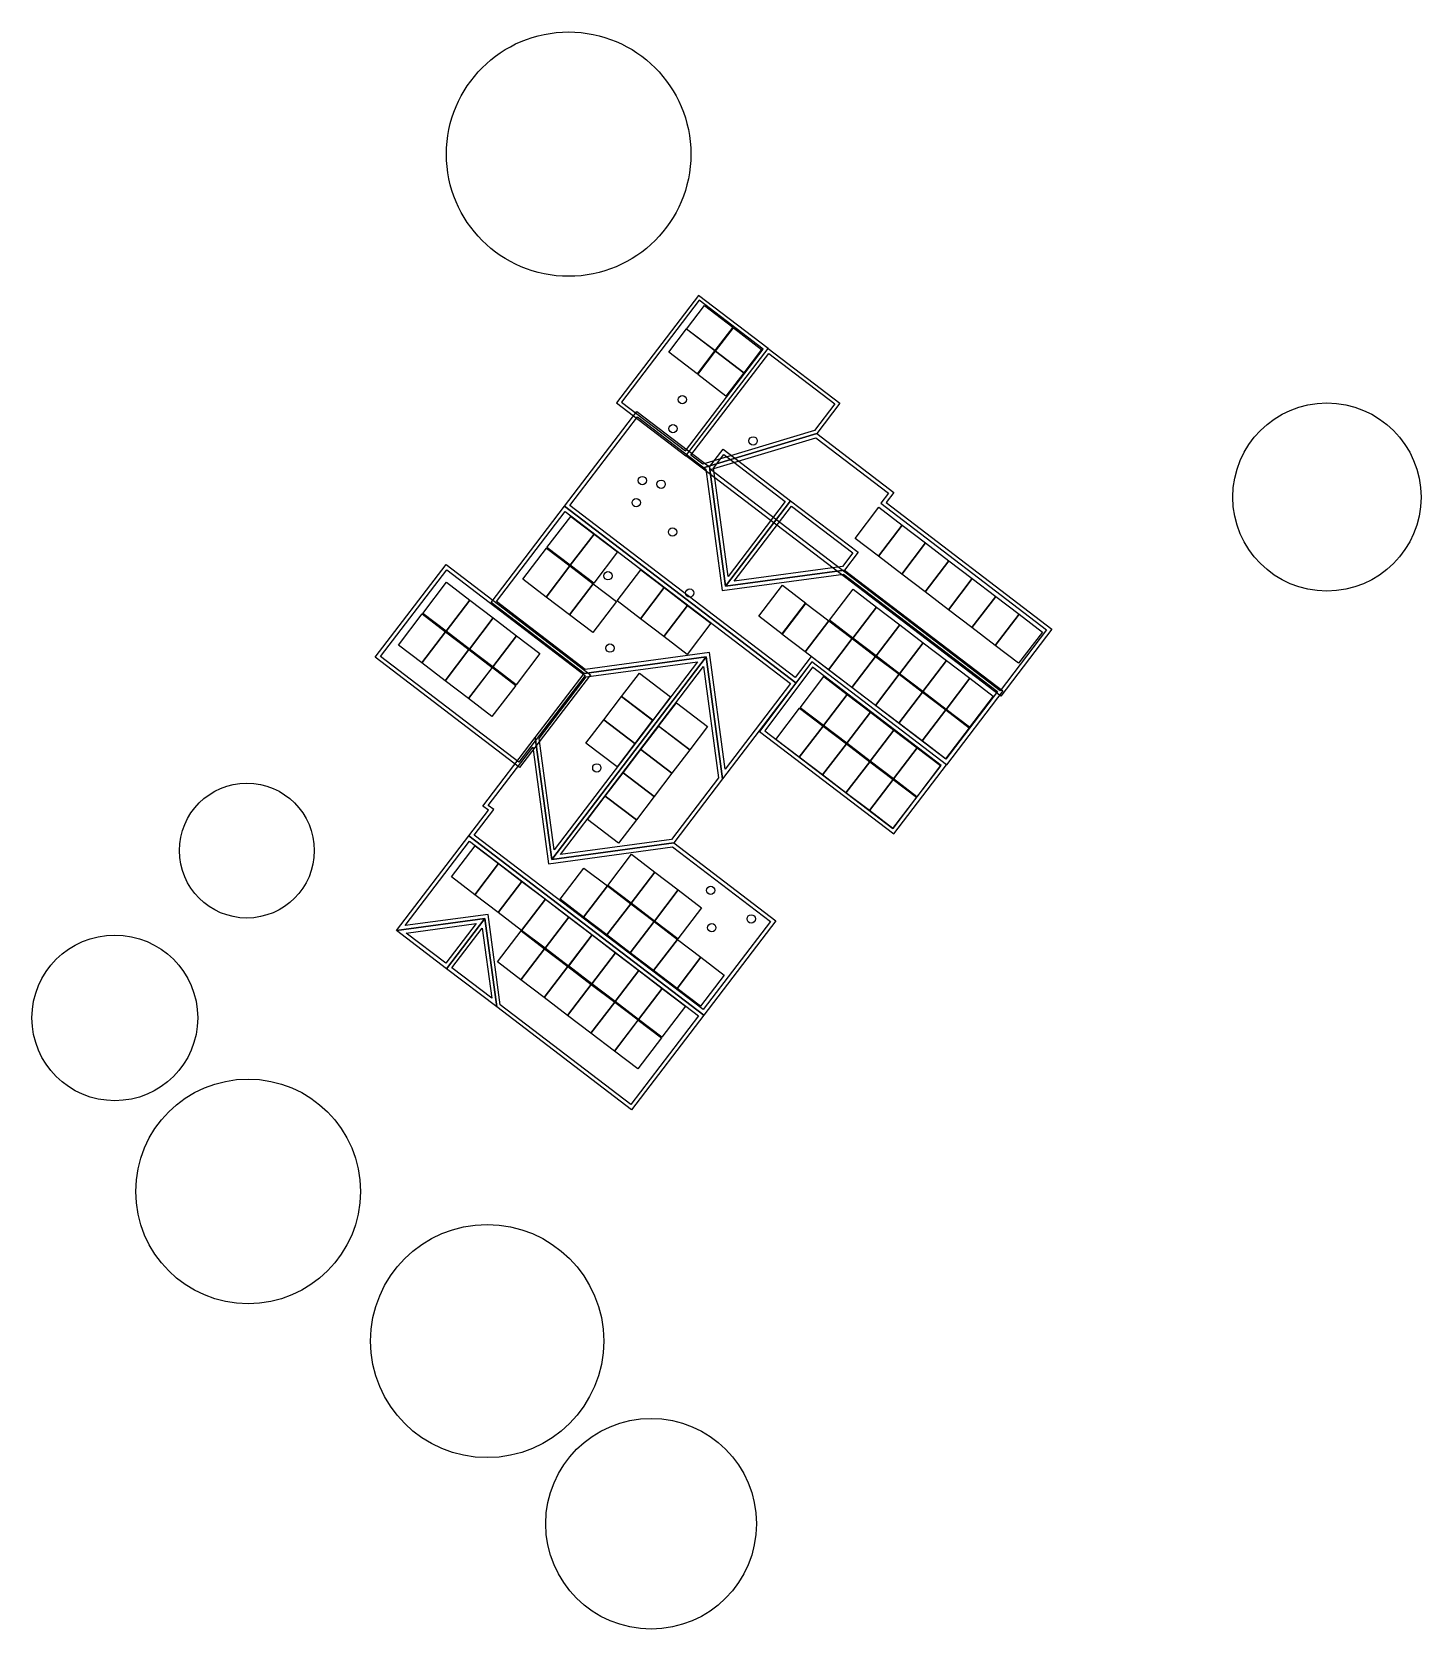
# Model space of a CAD drawing. Extents: x -88 to 75, y -113 to 73.
import ezdxf

# ---------------------------------------------------------------- set-up
doc = ezdxf.new("R2010")
doc.units = 0

msp = doc.modelspace()

# ---------------------------------------------------------------- linework, layer by layer
at = {"layer": 'Modules', "color": 254}
for p, q in [((-11.0576, 38.3676), (-8.97463, 41.095)), ((-8.97463, 41.095), (-5.66836, 38.5699)), ((-13.1376, 35.6431), (-11.0547, 38.3704)), ((-7.75129, 35.8426), (-11.0576, 38.3676)), ((-11.0547, 38.3704), (-7.74844, 35.8453)), ((-5.66836, 38.5699), (-7.75129, 35.8426)), ((-7.68314, 35.7892), (-5.60021, 38.5165)), ((-5.60021, 38.5165), (-2.29394, 35.9914)), ((-9.83137, 33.118), (-13.1376, 35.6431)), ((-7.74844, 35.8453), (-9.83137, 33.118)), ((-9.76627, 33.0646), (-7.68334, 35.792)), ((-7.68334, 35.792), (-4.37706, 33.2669)), ((-4.37687, 33.2641), (-7.68314, 35.7892)), ((-2.29394, 35.9914), (-4.37687, 33.2641)), ((-6.45999, 30.5395), (-9.76627, 33.0646)), ((-4.37706, 33.2669), (-6.45999, 30.5395)), ((8.62293, 13.9091), (11.3997, 17.5449)), ((11.3997, 17.5449), (14.127, 15.462)), ((-27.3685, 12.8487), (-24.5935, 16.4858)), ((-24.5935, 16.4858), (-21.8652, 14.4041)), ((11.3487, 11.8237), (14.1254, 15.4595)), ((14.127, 15.462), (11.3503, 11.8262)), ((14.1254, 15.4595), (16.8527, 13.3766)), ((-21.8652, 14.4041), (-24.6402, 10.767)), ((-24.6397, 10.767), (-21.8647, 14.404)), ((-21.8647, 14.404), (-19.1364, 12.3223)), ((11.3503, 11.8262), (8.62293, 13.9091)), ((16.8527, 13.3766), (14.076, 9.74078)), ((14.0774, 9.74195), (16.8542, 13.3777)), ((16.8542, 13.3777), (19.5815, 11.2948)), ((-30.1917, 9.14537), (-27.4166, 12.7824)), ((-27.4166, 12.7824), (-24.6883, 10.7008)), ((-24.6402, 10.767), (-27.3685, 12.8487)), ((-19.1364, 12.3223), (-21.9114, 8.68529)), ((14.076, 9.74078), (11.3487, 11.8237)), ((16.8032, 7.66019), (19.5799, 11.296)), ((19.5815, 11.2948), (16.8048, 7.65902)), ((19.5799, 11.296), (22.3072, 9.21304)), ((-24.6883, 10.7008), (-27.4634, 7.0637)), ((-27.4629, 7.06361), (-24.6879, 10.7007)), ((-24.6879, 10.7007), (-21.9596, 8.619)), ((-21.9114, 8.68529), (-24.6397, 10.767)), ((-19.1822, 6.60343), (-16.4071, 10.2405)), ((-16.4071, 10.2405), (-13.6788, 8.15882)), ((16.8048, 7.65902), (14.0774, 9.74195)), ((-41.8779, 5.14825), (-39.1001, 8.78324)), ((-39.1001, 8.78324), (-36.3734, 6.69953)), ((-27.4634, 7.0637), (-30.1917, 9.14537)), ((-21.9596, 8.619), (-24.7346, 4.98194)), ((-24.7341, 4.98185), (-21.9591, 8.61891)), ((-21.9591, 8.61891), (-19.2308, 6.53723)), ((-13.6788, 8.15882), (-16.4539, 4.52176)), ((-16.4534, 4.52167), (-13.6784, 8.15873)), ((-13.6784, 8.15873), (-10.9501, 6.07706)), ((-2.64112, 4.81858), (0.125749, 8.44584)), ((0.125749, 8.44584), (2.8543, 6.3645)), ((5.61221, 4.34744), (8.37907, 7.9747)), ((8.37907, 7.9747), (11.1076, 5.89336)), ((19.5305, 5.57726), (16.8032, 7.66019)), ((22.3072, 9.21304), (19.5305, 5.57726)), ((19.5319, 5.57477), (22.3087, 9.21056)), ((22.3087, 9.21056), (25.036, 7.12763)), ((-39.1522, 3.06649), (-36.3744, 6.70148)), ((-36.3734, 6.69953), (-39.1511, 3.06454)), ((-36.3744, 6.70148), (-33.6476, 4.61777)), ((-24.7346, 4.98194), (-27.4629, 7.06361)), ((-19.2308, 6.53723), (-22.0058, 2.90018)), ((-16.4539, 4.52176), (-19.1822, 6.60343)), ((-10.9501, 6.07706), (-13.7251, 2.44)), ((-13.7246, 2.43991), (-10.9496, 6.07696)), ((-10.9496, 6.07696), (-8.22129, 3.99529)), ((0.069383, 2.73317), (2.83625, 6.36042)), ((2.8543, 6.3645), (0.087436, 2.73724)), ((2.83625, 6.36042), (5.5648, 4.27909)), ((11.1076, 5.89336), (8.34076, 2.26611)), ((8.34098, 2.26568), (11.1078, 5.89294)), ((11.1078, 5.89294), (13.8364, 3.8116)), ((22.2577, 3.49301), (25.0344, 7.1288)), ((25.036, 7.12763), (22.2593, 3.49184)), ((25.0344, 7.1288), (27.7617, 5.04587)), ((-44.7072, 1.44856), (-41.9294, 5.08355)), ((-41.9294, 5.08355), (-39.2026, 2.99984)), ((-39.1511, 3.06454), (-41.8779, 5.14825)), ((-33.6476, 4.61777), (-36.4254, 0.982779)), ((-36.4234, 0.981076), (-33.6456, 4.61607)), ((-33.6456, 4.61607), (-30.9189, 2.53235)), ((-22.0058, 2.90018), (-24.7341, 4.98185)), ((-13.7251, 2.44), (-16.4534, 4.52167)), ((-8.22129, 3.99529), (-10.9963, 0.358237)), ((0.087436, 2.73724), (-2.64112, 4.81858)), ((2.79511, 0.655056), (5.56198, 4.28231)), ((5.5648, 4.27909), (2.79794, 0.651829)), ((5.56198, 4.28231), (8.29053, 2.20098)), ((8.34076, 2.26611), (5.61221, 4.34744)), ((13.8364, 3.8116), (11.0695, 0.184345)), ((11.0698, 0.18392), (13.8366, 3.81118)), ((13.8366, 3.81118), (16.5652, 1.72984)), ((22.2593, 3.49184), (19.5319, 5.57477)), ((27.7617, 5.04587), (24.985, 1.41008)), ((24.9864, 1.41125), (27.7632, 5.04703)), ((27.7632, 5.04703), (30.4905, 2.9641)), ((-39.2026, 2.99984), (-41.9804, -0.635152)), ((-41.9784, -0.633203), (-39.2006, 3.00179)), ((-39.2006, 3.00179), (-36.4739, 0.918076)), ((-36.4254, 0.982779), (-39.1522, 3.06649)), ((-33.6976, -1.10434), (-30.9199, 2.53065)), ((-30.9189, 2.53235), (-33.6966, -1.10264)), ((-30.9199, 2.53065), (-28.1931, 0.44694)), ((-10.9963, 0.358237), (-13.7246, 2.43991)), ((2.79794, 0.651829), (0.069383, 2.73317)), ((8.29053, 2.20098), (5.52367, -1.42628)), ((5.52389, -1.42671), (8.29075, 2.20055)), ((8.29075, 2.20055), (11.0193, 0.119214)), ((11.0695, 0.184345), (8.34098, 2.26568)), ((24.985, 1.41008), (22.2577, 3.49301)), ((30.4905, 2.9641), (27.7138, -0.671682)), ((-41.9804, -0.635152), (-44.7072, 1.44856)), ((-39.2527, -2.71862), (-36.4749, 0.916373)), ((-36.4739, 0.918076), (-39.2516, -2.71691)), ((-36.4749, 0.916373), (-33.7481, -1.16734)), ((-33.6966, -1.10264), (-36.4234, 0.981076)), ((-28.1931, 0.44694), (-30.9709, -3.18805)), ((5.52367, -1.42628), (2.79511, 0.655056)), ((11.0193, 0.119214), (8.25244, -3.50804)), ((8.25266, -3.50847), (11.0195, 0.118788)), ((11.0195, 0.118788), (13.7481, -1.96255)), ((13.7983, -1.89742), (11.0698, 0.18392)), ((16.5652, 1.72984), (13.7983, -1.89742)), ((13.7985, -1.89784), (16.5654, 1.72941)), ((16.5654, 1.72941), (19.2939, -0.351922)), ((27.7138, -0.671682), (24.9864, 1.41125)), ((-39.2516, -2.71691), (-41.9784, -0.633203)), ((-33.7481, -1.16734), (-36.5259, -4.80233)), ((-36.5239, -4.80403), (-33.7461, -1.16904)), ((-33.7461, -1.16904), (-31.0194, -3.25275)), ((-30.9709, -3.18805), (-33.6976, -1.10434)), ((-18.6594, -4.54961), (-16.578, -1.82106)), ((-16.578, -1.82106), (-12.9408, -4.59554)), ((8.25244, -3.50804), (5.52389, -1.42671)), ((19.2939, -0.351922), (16.5271, -3.97918)), ((16.5273, -3.9796), (19.2942, -0.352347)), ((19.2942, -0.352347), (22.0227, -2.43368)), ((-36.5259, -4.80233), (-39.2527, -2.71862)), ((-31.0194, -3.25275), (-33.7971, -6.88774)), ((2.18894, -5.86099), (4.96213, -2.22544)), ((4.96213, -2.22544), (7.69068, -4.30678)), ((10.9812, -5.58981), (8.25266, -3.50847)), ((13.7481, -1.96255), (10.9812, -5.58981)), ((10.9814, -5.59023), (13.7483, -1.96297)), ((13.7483, -1.96297), (16.4769, -4.04431)), ((16.5271, -3.97918), (13.7985, -1.89784)), ((22.0227, -2.43368), (19.2559, -6.06094)), ((19.2561, -6.06137), (22.0229, -2.43411)), ((22.0229, -2.43411), (24.7515, -4.51545)), ((-33.7971, -6.88774), (-36.5239, -4.80403)), ((-20.7425, -7.27781), (-18.6612, -4.54926)), ((-18.6612, -4.54926), (-15.0239, -7.32374)), ((-15.0221, -7.32409), (-18.6594, -4.54961)), ((-12.9408, -4.59554), (-15.0221, -7.32409)), ((-14.3228, -8.00809), (-12.2414, -5.27954)), ((-12.2414, -5.27954), (-8.60379, -8.05434)), ((7.69068, -4.30678), (4.91749, -7.94232)), ((4.91771, -7.94275), (7.6909, -4.3072)), ((7.6909, -4.3072), (10.4195, -6.38854)), ((13.71, -7.67157), (10.9814, -5.59023)), ((16.4769, -4.04431), (13.71, -7.67157)), ((13.7102, -7.67199), (16.4771, -4.04474)), ((16.4771, -4.04474), (19.2056, -6.12607)), ((19.2559, -6.06094), (16.5273, -3.9796)), ((24.7515, -4.51545), (21.9846, -8.1427)), ((-22.8226, -10.006), (-20.7412, -7.27746)), ((-17.1053, -10.0523), (-20.7425, -7.27781)), ((-20.7412, -7.27746), (-17.104, -10.0519)), ((-15.0239, -7.32374), (-17.1053, -10.0523)), ((-0.631198, -9.56068), (2.14199, -5.92514)), ((2.14199, -5.92514), (4.87054, -8.00647)), ((4.91749, -7.94232), (2.18894, -5.86099)), ((10.4195, -6.38854), (7.64627, -10.0241)), ((7.64953, -10.0245), (10.4227, -6.38897)), ((10.4227, -6.38897), (13.1513, -8.4703)), ((19.2056, -6.12607), (16.4388, -9.75333)), ((16.439, -9.75375), (19.2058, -6.1265)), ((19.2058, -6.1265), (21.9344, -8.20783)), ((21.9846, -8.1427), (19.2561, -6.06137)), ((-16.4029, -10.7399), (-14.3215, -8.0114)), ((-10.6851, -10.7829), (-14.3228, -8.00809)), ((-14.3215, -8.0114), (-10.6839, -10.7862)), ((-8.60379, -8.05434), (-10.6851, -10.7829)), ((4.87054, -8.00647), (2.09736, -11.642)), ((2.09758, -11.6424), (4.87076, -8.0069)), ((4.87076, -8.0069), (7.59932, -10.0882)), ((7.64627, -10.0241), (4.91771, -7.94275)), ((13.1513, -8.4703), (10.3781, -12.1058)), ((10.3783, -12.1063), (13.1515, -8.47073)), ((13.1515, -8.47073), (15.88, -10.5521)), ((16.4388, -9.75333), (13.7102, -7.67199)), ((21.9344, -8.20783), (19.1675, -11.8351)), ((-19.1853, -12.7805), (-22.8226, -10.006)), ((-17.104, -10.0519), (-19.1853, -12.7805)), ((-18.486, -13.4682), (-16.4047, -10.7396)), ((-16.4047, -10.7396), (-12.767, -13.5144)), ((-12.7652, -13.5148), (-16.4029, -10.7399)), ((-10.6839, -10.7862), (-12.7652, -13.5148)), ((2.09736, -11.642), (-0.631198, -9.56068)), ((7.59932, -10.0882), (4.82613, -13.7238)), ((4.82635, -13.7242), (7.59954, -10.0887)), ((7.59954, -10.0887), (10.3281, -12.17)), ((10.3781, -12.1058), (7.64953, -10.0245)), ((15.88, -10.5521), (13.1069, -14.1876)), ((13.1071, -14.188), (15.8803, -10.5525)), ((15.8803, -10.5525), (18.6088, -12.6338)), ((19.1675, -11.8351), (16.439, -9.75375)), ((4.82613, -13.7238), (2.09758, -11.6424)), ((10.3281, -12.17), (7.5549, -15.8055)), ((7.55512, -15.806), (10.3283, -12.1704)), ((10.3283, -12.1704), (13.0569, -14.2518)), ((13.1069, -14.1876), (10.3783, -12.1063)), ((18.6088, -12.6338), (15.8356, -16.2694)), ((-20.5661, -16.1927), (-18.4847, -13.4642)), ((-14.8483, -16.243), (-18.486, -13.4682)), ((-18.4847, -13.4642), (-14.8471, -16.239)), ((-12.767, -13.5144), (-14.8483, -16.243)), ((7.5549, -15.8055), (4.82635, -13.7242)), ((13.0569, -14.2518), (10.2837, -17.8873)), ((10.2839, -17.8877), (13.0571, -14.2522)), ((13.0571, -14.2522), (15.7856, -16.3335)), ((15.8356, -16.2694), (13.1071, -14.188)), ((-22.6462, -18.9246), (-20.5648, -16.196)), ((-16.9284, -18.9675), (-20.5661, -16.1927)), ((-20.5648, -16.196), (-16.9272, -18.9708)), ((-14.8471, -16.239), (-16.9284, -18.9675)), ((10.2837, -17.8873), (7.55512, -15.806)), ((15.7856, -16.3335), (13.0125, -19.9691)), ((13.0125, -19.9691), (10.2839, -17.8877)), ((-19.0085, -21.6994), (-22.6462, -18.9246)), ((-16.9272, -18.9708), (-19.0085, -21.6994)), ((-38.5083, -25.6265), (-35.741, -21.9988)), ((-35.741, -21.9988), (-33.0124, -24.0801)), ((-33.0124, -24.0801), (-35.7797, -27.7079)), ((-35.7795, -27.7083), (-33.0122, -24.0805)), ((-33.0122, -24.0805), (-30.2836, -26.1619)), ((-20.2634, -26.6176), (-17.4885, -22.9798)), ((-17.4885, -22.9798), (-14.7599, -25.0612)), ((-35.7797, -27.7079), (-38.5083, -25.6265)), ((-25.8184, -28.2429), (-23.0435, -24.6051)), ((-23.0435, -24.6051), (-20.3149, -26.6864)), ((-17.5377, -28.6994), (-14.7628, -25.0616)), ((-14.7599, -25.0612), (-17.5348, -28.699)), ((-14.7628, -25.0616), (-12.0342, -27.1429)), ((-33.0509, -29.7896), (-35.7795, -27.7083)), ((-30.2836, -26.1619), (-33.0509, -29.7896)), ((-33.0507, -29.7901), (-30.2834, -26.1623)), ((-30.2834, -26.1623), (-27.5549, -28.2436)), ((-20.3149, -26.6864), (-23.0898, -30.3242)), ((-23.0896, -30.3246), (-20.3147, -26.6868)), ((-20.3147, -26.6868), (-17.5862, -28.7682)), ((-17.5348, -28.699), (-20.2634, -26.6176)), ((-12.0342, -27.1429), (-14.8091, -30.7807)), ((-14.8089, -30.7812), (-12.034, -27.1434)), ((-12.034, -27.1434), (-9.30543, -29.2247)), ((-30.3222, -31.8714), (-33.0507, -29.7901)), ((-27.5549, -28.2436), (-30.3222, -31.8714)), ((-30.3219, -31.8718), (-27.5547, -28.244)), ((-27.5547, -28.244), (-24.8261, -30.3254)), ((-23.0898, -30.3242), (-25.8184, -28.2429)), ((-20.3639, -32.4028), (-17.589, -28.765)), ((-17.5862, -28.7682), (-20.3611, -32.406)), ((-17.589, -28.765), (-14.8604, -30.8463)), ((-14.8091, -30.7807), (-17.5377, -28.6994)), ((-9.30543, -29.2247), (-12.0803, -32.8625)), ((-24.8261, -30.3254), (-27.5934, -33.9532)), ((-27.5932, -33.9536), (-24.8259, -30.3258)), ((-24.8259, -30.3258), (-22.0973, -32.4071)), ((-20.3611, -32.406), (-23.0896, -30.3246)), ((-14.8604, -30.8463), (-17.6353, -34.4841)), ((-17.6351, -34.4845), (-14.8602, -30.8467)), ((-14.8602, -30.8467), (-12.1317, -32.9281)), ((-12.0803, -32.8625), (-14.8089, -30.7812)), ((-33.139, -35.5642), (-30.3717, -31.9364)), ((-30.3717, -31.9364), (-27.6432, -34.0178)), ((-27.5934, -33.9532), (-30.3219, -31.8718)), ((-24.8674, -36.0317), (-22.1002, -32.4039)), ((-22.0973, -32.4071), (-24.8646, -36.0349)), ((-22.1002, -32.4039), (-19.3716, -34.4852)), ((-17.6353, -34.4841), (-20.3639, -32.4028)), ((-12.1317, -32.9281), (-14.9066, -36.5659)), ((-14.9063, -36.5663), (-12.1314, -32.9285)), ((-12.1314, -32.9285), (-9.40289, -35.0098)), ((-27.6432, -34.0178), (-30.4105, -37.6456)), ((-30.4103, -37.646), (-27.643, -34.0182)), ((-27.643, -34.0182), (-24.9144, -36.0995)), ((-24.8646, -36.0349), (-27.5932, -33.9536)), ((-19.3716, -34.4852), (-22.1389, -38.113)), ((-22.1387, -38.1135), (-19.3714, -34.4857)), ((-19.3714, -34.4857), (-16.6428, -36.567)), ((-14.9066, -36.5659), (-17.6351, -34.4845)), ((-9.40289, -35.0098), (-12.1778, -38.6476)), ((-12.1776, -38.648), (-9.40267, -35.0102)), ((-9.40267, -35.0102), (-6.67411, -37.0916)), ((-30.4105, -37.6456), (-33.139, -35.5642)), ((-27.6845, -39.7277), (-24.9172, -36.1)), ((-24.9144, -36.0995), (-27.6817, -39.7273)), ((-24.9172, -36.1), (-22.1887, -38.1813)), ((-22.1389, -38.113), (-24.8674, -36.0317)), ((-16.6428, -36.567), (-19.4101, -40.1948)), ((-19.4099, -40.1952), (-16.6426, -36.5674)), ((-16.6426, -36.5674), (-13.914, -38.6488)), ((-12.1778, -38.6476), (-14.9063, -36.5663)), ((-6.67411, -37.0916), (-9.44902, -40.7294)), ((-27.6817, -39.7273), (-30.4103, -37.646)), ((-22.1887, -38.1813), (-24.956, -41.8091)), ((-24.9557, -41.8095), (-22.1885, -38.1817)), ((-22.1885, -38.1817), (-19.4599, -40.263)), ((-19.4101, -40.1948), (-22.1387, -38.1135)), ((-13.914, -38.6488), (-16.6813, -42.2766)), ((-16.6811, -42.277), (-13.9138, -38.6492)), ((-13.9138, -38.6492), (-11.1853, -40.7305)), ((-9.44902, -40.7294), (-12.1776, -38.648)), ((-24.956, -41.8091), (-27.6845, -39.7277)), ((-19.4599, -40.263), (-22.2272, -43.8908)), ((-22.227, -43.8876), (-19.4597, -40.2598)), ((-19.4597, -40.2598), (-16.7311, -42.3412)), ((-16.6813, -42.2766), (-19.4099, -40.1952)), ((-11.1853, -40.7305), (-13.9526, -44.3583)), ((-22.2272, -43.8908), (-24.9557, -41.8095)), ((-16.7311, -42.3412), (-19.4984, -45.969)), ((-19.4982, -45.9694), (-16.7309, -42.3416)), ((-16.7309, -42.3416), (-14.0024, -44.4229)), ((-13.9526, -44.3583), (-16.6811, -42.277)), ((-19.4984, -45.969), (-22.227, -43.8876)), ((-14.0024, -44.4229), (-16.7696, -48.0507)), ((-16.7696, -48.0507), (-19.4982, -45.9694))]:
    msp.add_line(p, q, dxfattribs=at)
at = {"layer": 'Obstructions', "color": 252}
for centre in [(-11.5547, 30.1198), (-12.651, 26.7306), (-3.29524, 25.2989), (-16.2325, 20.6679), (-14.0367, 20.2369), (-16.9482, 18.0894), (-12.6998, 14.6527), (-20.2435, 9.54324), (-10.6958, 7.53817), (-20.0059, 1.09201), (-21.5439, -12.8996), (-8.24419, -27.198), (-8.11932, -31.5588), (-3.50842, -30.5325)]:
    msp.add_circle(centre, 0.485336, dxfattribs=at)
at = {"layer": 'Roofs', "color": 252}
for p, q in [((-9.65121, 42.289), (-19.2293, 29.7473)), ((-1.55321, 36.1021), (-9.65121, 42.289)), ((-11.1313, 23.5604), (-1.55321, 36.1021)), ((-11.1313, 23.5604), (-1.55321, 36.1021)), ((-1.55321, 36.1021), (6.83716, 29.6962)), ((-25.3356, 17.6621), (-16.8873, 28.7393)), ((-19.2293, 29.7473), (-11.1313, 23.5604)), ((-16.8873, 28.7393), (-8.39037, 22.2566)), ((6.83716, 29.6962), (4.12971, 26.1535)), ((-9.2492, 22.1251), (4.12971, 26.1535)), ((4.12971, 26.1535), (-9.2492, 22.1251)), ((4.12971, 26.1535), (13.1353, 19.2727)), ((-8.39037, 22.2566), (-6.80671, 24.3311)), ((-6.80671, 24.3311), (1.08725, 18.3122)), ((-9.2492, 22.1251), (-11.1313, 23.5604)), ((25.631, -4.51414), (-9.2492, 22.1251)), ((-6.51738, 8.34166), (-8.39037, 22.2566)), ((-8.39037, 22.2566), (-6.51738, 8.34166)), ((13.1353, 19.2727), (12.2399, 18.104)), ((-33.8934, 6.44251), (-25.3356, 17.6621)), ((1.69939, -2.95829), (-25.3356, 17.6621)), ((-25.3356, 17.6621), (1.69939, -2.95829)), ((-6.51738, 8.34166), (1.08725, 18.3122)), ((1.08725, 18.3122), (-6.51738, 8.34166)), ((1.08725, 18.3122), (8.9812, 12.2897)), ((12.2399, 18.104), (31.6093, 3.31256)), ((8.9812, 12.2897), (7.39754, 10.2152)), ((-47.4185, 0.047479), (-39.1469, 10.8726)), ((-39.1469, 10.8726), (-22.284, -2.01237)), ((7.39754, 10.2152), (-6.51738, 8.34166)), ((-6.51738, 8.34166), (7.39754, 10.2152)), ((7.39754, 10.2152), (25.8777, -3.8823)), ((-23.021, -1.85532), (-33.8934, 6.44251)), ((31.6093, 3.31256), (25.631, -4.51414)), ((-30.5556, -12.8375), (-47.4185, 0.047479)), ((-26.8126, -23.5787), (-8.77715, 0.062088)), ((-8.77715, 0.062088), (-26.8126, -23.5787)), ((-23.021, -1.85532), (-8.77715, 0.062088)), ((-8.77715, 0.062088), (-23.021, -1.85532)), ((-8.77715, 0.062088), (-6.86153, -14.1779)), ((-6.86153, -14.1779), (-8.77715, 0.062088)), ((-28.7283, -9.33506), (-23.021, -1.85532)), ((3.5602, -0.518614), (-2.53995, -8.65575)), ((3.5602, -0.518614), (1.69939, -2.95829)), ((19.2902, -12.5198), (3.5602, -0.518614)), ((19.2902, -12.5198), (3.5602, -0.518614)), ((-22.284, -2.01237), (-30.5556, -12.8375)), ((1.69939, -2.95829), (-6.86153, -14.1779)), ((25.8777, -3.8823), (19.2902, -12.5198)), ((-2.53995, -8.65575), (13.1231, -20.6058)), ((-34.8467, -17.359), (-28.7283, -9.33506)), ((-28.7283, -9.33506), (-26.8126, -23.5787)), ((-26.8126, -23.5787), (-28.7283, -9.33506)), ((13.1231, -20.6058), (19.2902, -12.5198)), ((-6.86153, -14.1779), (-12.5688, -21.6613)), ((-36.4821, -20.8213), (-34.2102, -17.8447)), ((-34.2102, -17.8447), (-34.8467, -17.359)), ((-44.9243, -31.8875), (-36.4821, -20.8213)), ((-36.4821, -20.8213), (-9.03602, -41.7594)), ((-9.03602, -41.7594), (-36.4821, -20.8213)), ((-12.5688, -21.6613), (-26.8126, -23.5787)), ((-26.8126, -23.5787), (-12.5688, -21.6613)), ((-12.5688, -21.6613), (-0.645647, -30.7589)), ((-44.9243, -31.8875), (-34.6244, -30.5033)), ((-34.6244, -30.5033), (-44.9243, -31.8875)), ((-34.6244, -30.5033), (-39.083, -36.3468)), ((-39.083, -36.3468), (-34.6244, -30.5033)), ((-34.6244, -30.5033), (-33.2387, -40.8025)), ((-33.2387, -40.8025), (-34.6244, -30.5033)), ((-0.645647, -30.7589), (-9.03602, -41.7594)), ((-39.083, -36.3468), (-44.9243, -31.8875)), ((-33.2387, -40.8025), (-39.083, -36.3468)), ((-17.4782, -52.8256), (-33.2387, -40.8025)), ((-9.03602, -41.7594), (-17.4782, -52.8256))]:
    msp.add_line(p, q, dxfattribs=at)
at = {"layer": 'Setbacks', "color": 2}
for p, q in [((-9.57488, 41.7189), (-18.6593, 29.8236)), ((-2.12321, 36.0258), (-9.57488, 41.7189)), ((-11.2077, 24.1305), (-2.12321, 36.0258)), ((-10.5545, 23.6379), (-1.47592, 35.5256)), ((-1.47592, 35.5256), (6.26039, 29.6189)), ((-24.7105, 17.7463), (-16.8032, 28.1142)), ((-18.6593, 29.8236), (-11.2077, 24.1305)), ((-16.8032, 28.1142), (-8.80771, 22.0141)), ((6.26039, 29.6189), (3.88367, 26.509)), ((3.88367, 26.509), (-9.16673, 22.5796)), ((-8.28213, 21.9493), (4.0398, 25.6594)), ((4.0398, 25.6594), (12.5079, 19.1892)), ((-9.16673, 22.5796), (-10.5545, 23.6379)), ((-7.92373, 22.1329), (-6.72268, 23.7062)), ((-6.72268, 23.7062), (0.462153, 18.228)), ((-8.80771, 22.0141), (-6.89987, 7.84017)), ((25.547, -3.8873), (-8.28213, 21.9493)), ((-6.21903, 9.4682), (-7.92373, 22.1329)), ((12.5079, 19.1892), (11.6125, 18.0204)), ((-33.2667, 6.52677), (-25.2512, 17.0353)), ((-25.2512, 17.0353), (1.07252, -3.04261)), ((1.61526, -2.33324), (-24.7105, 17.7463)), ((0.462153, 18.228), (-6.21903, 9.4682)), ((-5.50984, 8.9273), (1.17135, 17.6871)), ((1.17135, 17.6871), (8.35604, 12.2057)), ((11.6125, 18.0204), (30.9824, 3.22859)), ((8.35604, 12.2057), (7.15508, 10.6326)), ((-46.7917, 0.131305), (-39.0631, 10.2458)), ((-39.0631, 10.2458), (-22.9108, -2.0962)), ((-6.89987, 7.84017), (7.27394, 9.74861)), ((7.15508, 10.6326), (-5.50984, 8.9273)), ((7.27394, 9.74861), (25.2527, -3.96642)), ((-22.897, -1.38739), (-33.2667, 6.52677)), ((30.9824, 3.22859), (25.547, -3.8873)), ((-30.6394, -12.2107), (-46.7917, 0.131305)), ((-8.39356, 0.56497), (-22.897, -1.38739)), ((-6.56223, -13.0484), (-8.39356, 0.56497)), ((3.4761, 0.106489), (1.61526, -2.33324)), ((19.2061, -11.8947), (3.4761, 0.106489)), ((-9.78763, -0.525163), (-26.5133, -22.4491)), ((-25.802, -22.9914), (-9.07645, -1.0676)), ((-22.7778, -2.27382), (-9.78763, -0.525163)), ((-9.07645, -1.0676), (-7.32947, -14.054)), ((3.64745, -1.14741), (-1.91645, -8.56923)), ((18.6638, -12.6041), (3.64745, -1.14741)), ((-22.9108, -2.0962), (-30.6394, -12.2107)), ((-28.2604, -9.45905), (-22.7778, -2.27382)), ((1.07252, -3.04261), (-6.56223, -13.0484)), ((25.2527, -3.96642), (19.2061, -11.8947)), ((-1.91645, -8.56923), (13.0388, -19.9793)), ((-34.2199, -17.2747), (-29.0276, -10.4652)), ((-29.0276, -10.4652), (-27.1963, -24.0816)), ((-26.5133, -22.4491), (-28.2604, -9.45905)), ((13.0388, -19.9793), (18.6638, -12.6041)), ((-7.32947, -14.054), (-12.8121, -21.2428)), ((-35.8552, -20.737), (-33.5832, -17.7605)), ((-33.5832, -17.7605), (-34.2199, -17.2747)), ((-43.9166, -31.302), (-36.398, -21.4464)), ((-36.398, -21.4464), (-9.66117, -41.8435)), ((-9.12037, -41.1325), (-35.8552, -20.737)), ((-27.1963, -24.0816), (-12.6928, -22.1293)), ((-12.8121, -21.2428), (-25.802, -22.9914)), ((-12.6928, -22.1293), (-1.27247, -30.8433)), ((-34.2418, -30.0018), (-43.9166, -31.302)), ((-43.7979, -32.1862), (-35.6322, -31.0888)), ((-35.6322, -31.0888), (-39.167, -35.7216)), ((-38.4577, -36.2627), (-34.9229, -31.6298)), ((-34.9229, -31.6298), (-33.8243, -39.7952)), ((-32.8212, -40.56), (-34.2418, -30.0018)), ((-1.27247, -30.8433), (-9.12037, -41.1325)), ((-39.167, -35.7216), (-43.7979, -32.1862)), ((-33.8243, -39.7952), (-38.4577, -36.2627)), ((-17.5623, -52.2005), (-32.8212, -40.56)), ((-9.66117, -41.8435), (-17.5623, -52.2005))]:
    msp.add_line(p, q, dxfattribs=at)
at = {"layer": 'Trees', "color": 84}
for centre, radius in [((-24.8361, 58.7933), 14.2717), ((63.7211, 18.7395), 10.9908), ((-62.4116, -22.5561), 7.87402), ((-77.834, -42.0954), 9.67848), ((-62.2654, -62.3652), 13.1234), ((-34.3564, -79.8411), 13.6155), ((-15.2032, -101.177), 12.3031)]:
    msp.add_circle(centre, radius, dxfattribs=at)

doc.saveas('drawing.dxf')
